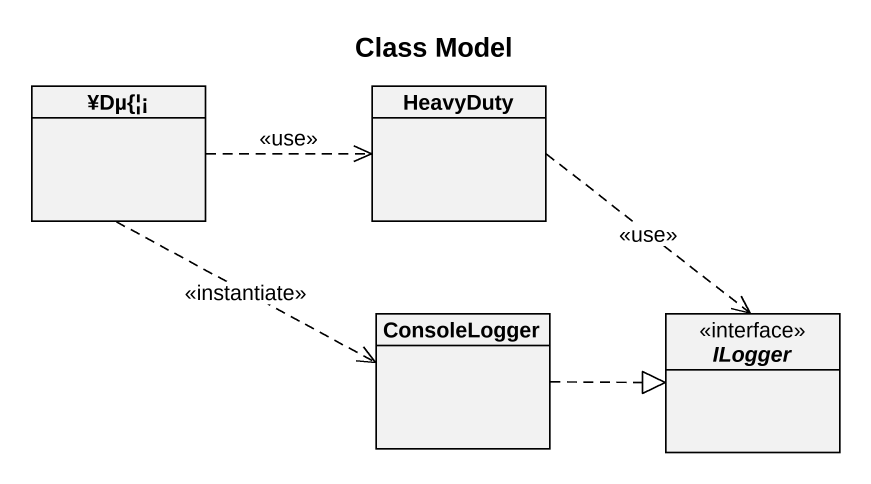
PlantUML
@startuml
title Class Model
hide circle
hide empty members
class "¥Dµ{¦¡" as Dµ
class HeavyDuty
class ConsoleLogger
interface ILogger <<interface>>
Dµ .right.> HeavyDuty : <<use>>
Dµ ..> ConsoleLogger : <<instantiate>>
HeavyDuty ..> ILogger : <<use>>
ConsoleLogger .right.|> ILogger
@enduml
